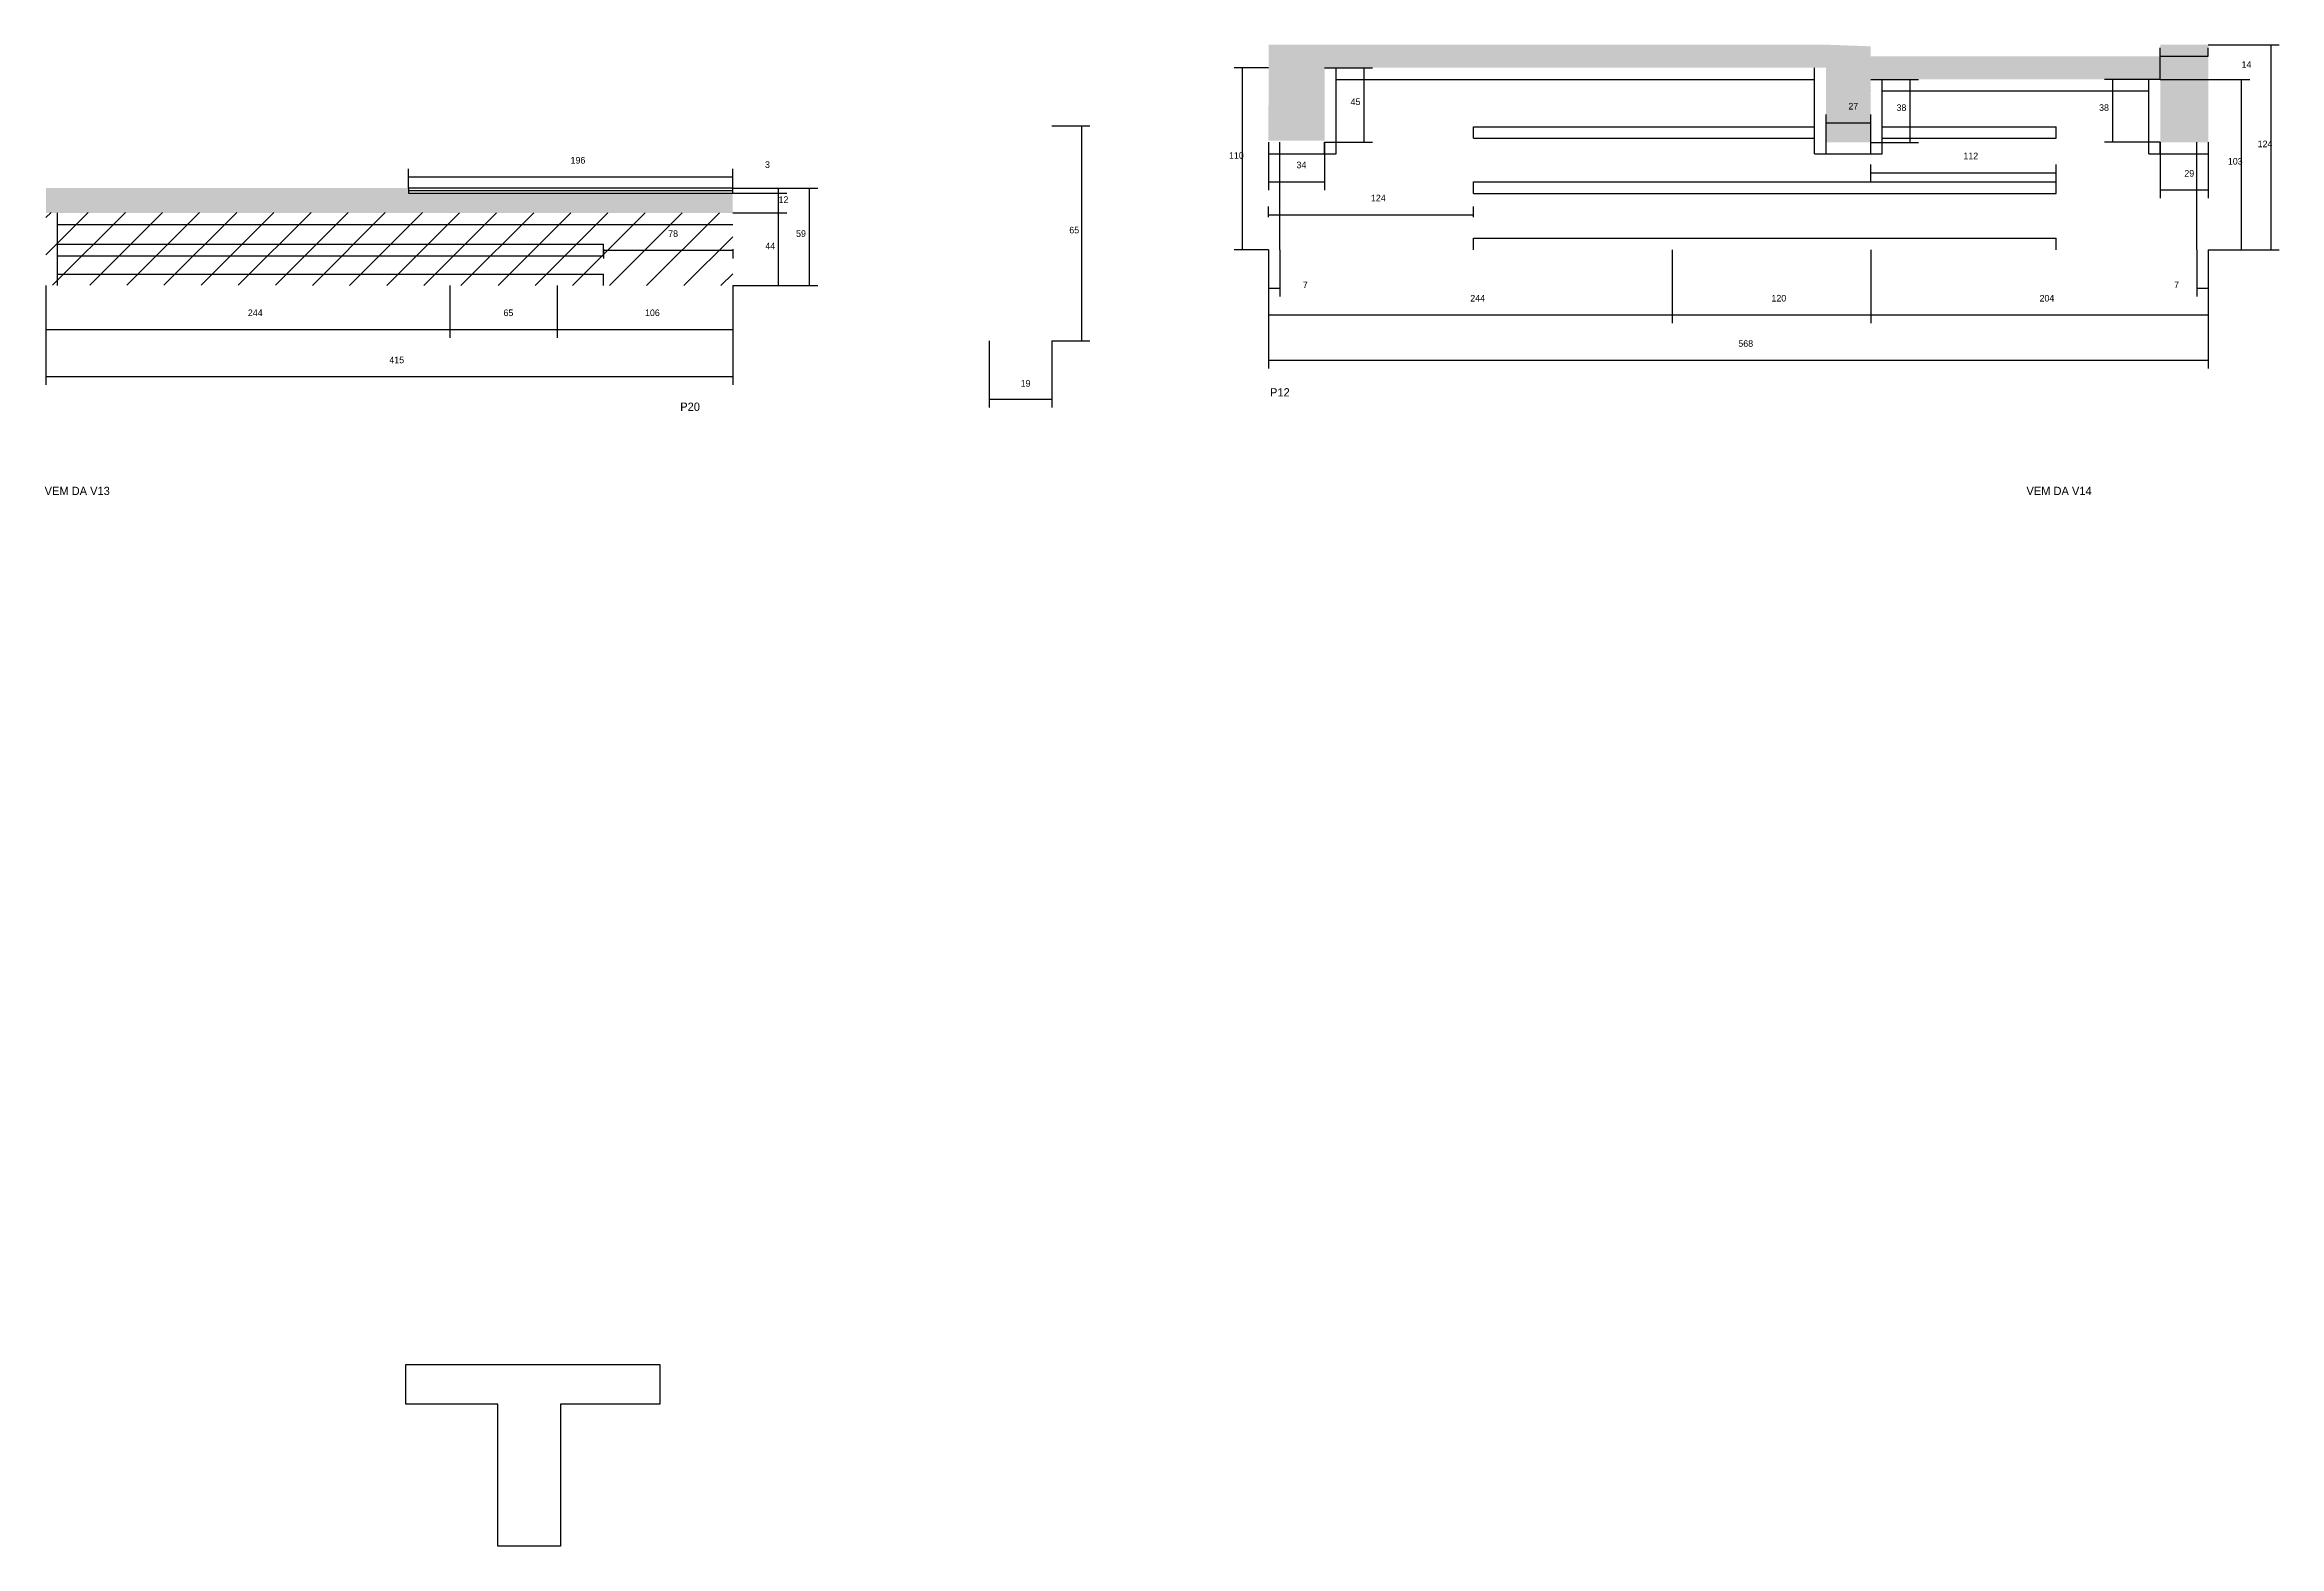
# Model space of a CAD drawing. Header units: metres. Extents: x 2181 to 8094, y 3494 to 4454.
# Drawn here: x 6743 to 8094, y 3494 to 4401 of the extents above; entities that cross this region are included whole.
import ezdxf

# ---------------------------------------------------------------- set-up
doc = ezdxf.new("R2010")
doc.units = ezdxf.units.M
for name, color, linetype in [('CONCRETO', 251, 'Continuous'), ('COTA', 241, 'Continuous'), ('NOMENCLATURA', 7, 'Continuous'), ('Painéis', 200, 'Continuous'), ('REAPROVEITAMENTO', 251, 'Continuous'), ('SARR_2.2x7', 40, 'Continuous'), ('SARR_EDITAR', 141, 'Continuous'), ('Texto Seção', 7, 'Continuous')]:
    doc.layers.add(name, color=color, linetype=linetype)

msp = doc.modelspace()

# ---------------------------------------------------------------- hatches: boundary and pattern name
at = {"layer": 'COTA'}
h = msp.add_hatch(dxfattribs=at)
h.set_pattern_fill('AR-CONC', scale=0.03)
h.paths.add_polyline_path([(7819.7, 4387.4), (7516.7, 4387.4), (7516.7, 4387.4), (7516.7, 4343.4), (7516.7, 4343.4), (7482.7, 4343.4), (7482.7, 4343.4), (7482.9, 4401.4), (7482.9, 4401.4), (7819.7, 4401.4), (7819.7, 4401.4), (7819.7, 4387.4)])
h = msp.add_hatch(dxfattribs=at)
h.set_pattern_fill('AR-CONC', scale=0.03)
h.paths.add_polyline_path([(8021.7, 4380.4), (7846.7, 4380.4), (7846.7, 4380.4), (7846.7, 4342.3), (7846.7, 4342.3), (7819.7, 4342.3), (7819.7, 4342.3), (7819.7, 4401.4), (7819.7, 4401.4), (7846.7, 4400.4), (7846.7, 4400.4), (7846.7, 4394.4), (7846.7, 4394.4), (8021.7, 4394.4), (8021.7, 4394.4), (8021.7, 4401.4), (8021.7, 4401.4), (8050.7, 4401.4), (8050.7, 4401.4), (8050.7, 4342.4), (8050.7, 4342.4), (8021.7, 4342.4), (8021.7, 4342.4), (8021.7, 4380.4)])
h = msp.add_hatch(dxfattribs=at)
h.set_pattern_fill('AR-CONC', scale=0.03)
h.paths.add_polyline_path([(6963, 4311.7), (7159, 4311.7), (7159, 4311.7), (7159, 4299.7), (7159, 4299.7), (6744, 4299.7), (6744, 4299.7), (6744, 4314.7), (6744, 4314.7), (6963, 4314.7), (6963, 4314.7), (6963, 4311.7)])
at = {"layer": 'REAPROVEITAMENTO'}
h = msp.add_hatch(dxfattribs=at)
h.set_pattern_fill('ANSI31', scale=5)
h.paths.add_polyline_path([(6744, 4256), (6744, 4300), (6744, 4300), (7159, 4299.7), (7159, 4299.7), (7159, 4255.7), (7159, 4255.7), (6744, 4256)])

# ---------------------------------------------------------------- linework, layer by layer
at = {"layer": 'CONCRETO'}
msp.add_lwpolyline([(6961.4, 3579.5), (6961.4, 3603.5), (7115, 3603.5), (7115, 3579.5), (7055, 3579.5), (7055, 3493.5), (7017, 3493.5), (7017, 3579.5)], close=True, dxfattribs=at)
at = {"layer": 'COTA'}
for p, q in [((8021.7, 4380.4), (8021.7, 4399.4)), ((8021.7, 4394.4), (8050.7, 4394.4)), ((8050.7, 4394.4), (8050.7, 4399.4)), ((7482.7, 4387.4), (7462, 4387.4)), ((7467, 4277.4), (7467, 4387.4)), ((8021.7, 4380.4), (8075.8, 4380.4)), ((8070.8, 4277.4), (8070.8, 4380.4)), ((7351.9, 4352.3), (7374.9, 4352.3)), ((7369.9, 4222.3), (7369.9, 4352.3)), ((6963, 4314.7), (6963, 4326.4)), ((6963, 4321.4), (7159, 4321.4)), ((7159, 4314.7), (7159, 4326.4)), ((7846.7, 4318.5), (7846.7, 4329)), ((7846.7, 4324), (7958.7, 4324)), ((7958.7, 4318.5), (7958.7, 4329)), ((7159, 4314.7), (7210.5, 4314.7)), ((7159, 4314.7), (7191.7, 4314.7)), ((7159, 4311.7), (7191.7, 4311.7)), ((7159, 4311.7), (7191.7, 4311.7)), ((7186.7, 4311.7), (7186.7, 4314.7)), ((7186.7, 4299.7), (7186.7, 4311.7)), ((7205.5, 4255.7), (7205.5, 4314.7)), ((7159, 4299.7), (7191.7, 4299.7)), ((7159, 4299.7), (7191.7, 4299.7)), ((7186.7, 4255.7), (7186.7, 4299.7)), ((7081, 4277.7), (7081, 4272.1)), ((7081, 4277.1), (7159, 4277.1)), ((7159, 4277.7), (7159, 4272.1)), ((7482.7, 4277.4), (7462, 4277.4)), ((7482.7, 4277.4), (7482.7, 4233)), ((7482.7, 4277.4), (7482.7, 4249.2)), ((7489.7, 4277.4), (7489.7, 4249.2)), ((7726.7, 4277.4), (7726.7, 4233)), ((7726.7, 4277.4), (7726.7, 4233)), ((7846.7, 4277.4), (7846.7, 4233)), ((8043.7, 4277.4), (8043.7, 4249.2)), ((8050.7, 4277.4), (8075.8, 4277.4)), ((8050.7, 4277.4), (8050.7, 4249.2)), ((6744, 4255.7), (6744, 4224.2)), ((6744, 4255.7), (6744, 4195.7)), ((6988, 4255.7), (6988, 4224.2)), ((6988, 4255.7), (6988, 4224.2)), ((7053, 4255.7), (7053, 4224.2)), ((7053, 4255.7), (7053, 4224.2)), ((7159, 4255.7), (7159, 4224.2)), ((7159, 4255.7), (7159, 4195.7)), ((7159, 4255.7), (7191.7, 4255.7)), ((7159, 4255.7), (7210.5, 4255.7)), ((7482.7, 4254.2), (7489.7, 4254.2)), ((8043.7, 4254.2), (8050.7, 4254.2)), ((6744, 4229.2), (6988, 4229.2)), ((6988, 4229.2), (7053, 4229.2)), ((7053, 4229.2), (7159, 4229.2)), ((7482.7, 4238), (7726.7, 4238)), ((7726.7, 4238), (7846.7, 4238)), ((7314, 4222.3), (7314, 4182.1)), ((7351.9, 4222.3), (7351.9, 4182.1)), ((7351.9, 4222.3), (7374.9, 4222.3)), ((6744, 4200.7), (7159, 4200.7)), ((7314, 4187.1), (7351.9, 4187.1))]:
    msp.add_line(p, q, dxfattribs=at)
at = {"layer": 'Painéis'}
for p, q in [((8050.7, 4401.4), (8093.6, 4401.4)), ((8088.6, 4277.4), (8088.6, 4401.4)), ((7516.7, 4387.4), (7545.6, 4387.4)), ((7540.6, 4342.4), (7540.6, 4387.4)), ((7846.7, 4380.4), (7875.6, 4380.4)), ((7870.6, 4342.3), (7870.6, 4380.4)), ((8021.7, 4380.4), (7987.9, 4380.4)), ((7992.9, 4342.4), (7992.9, 4380.4)), ((7819.7, 4342.3), (7819.7, 4359.1)), ((7819.7, 4354.1), (7846.7, 4354.1)), ((7846.7, 4342.3), (7846.7, 4359.1)), ((7482.7, 4342.4), (7482.7, 4313.5)), ((7516.7, 4342.4), (7545.6, 4342.4)), ((7516.7, 4342.4), (7516.7, 4313.5)), ((7846.7, 4342.3), (7875.6, 4342.3)), ((8021.7, 4342.4), (7987.9, 4342.4)), ((8021.7, 4342.4), (8021.7, 4308.6)), ((8050.7, 4342.4), (8050.7, 4308.6)), ((7482.7, 4318.5), (7516.7, 4318.5)), ((8021.7, 4313.6), (8050.7, 4313.6)), ((7482.7, 4297.2), (7482.7, 4303.6)), ((7482.7, 4298.6), (7606.7, 4298.6)), ((7606.7, 4297.2), (7606.7, 4303.6)), ((7482.7, 4277.4), (7482.7, 4205.6)), ((7846.7, 4277.4), (7846.7, 4233)), ((8050.7, 4277.4), (8093.6, 4277.4)), ((8050.7, 4277.4), (8050.7, 4233)), ((8050.7, 4277.4), (8050.7, 4205.6)), ((7846.7, 4238), (8050.7, 4238)), ((7482.7, 4210.6), (8050.7, 4210.6))]:
    msp.add_line(p, q, dxfattribs=at)
msp.add_lwpolyline([(7159, 4314.7), (6963, 4314.7), (6963, 4311.7), (7159, 4311.7)], close=True, dxfattribs=at)
at = {"layer": 'SARR_2.2x7'}
for p, q in [((7523.7, 4335.4), (7523.7, 4387.4)), ((7523.7, 4380.4), (7726.7, 4380.4)), ((7726.7, 4380.4), (7812.8, 4380.4)), ((7812.8, 4335.3), (7812.8, 4387.4)), ((7853.7, 4335.3), (7853.7, 4380.4)), ((8014.7, 4335.4), (8014.7, 4380.4)), ((7846.7, 4373.4), (7846.7, 4373.4)), ((7853.7, 4373.4), (8014.7, 4373.4)), ((7606.7, 4351.8), (7726.7, 4351.8)), ((7606.7, 4344.8), (7606.7, 4351.8)), ((7726.7, 4351.8), (7812.8, 4351.8)), ((7853.7, 4351.8), (7958.7, 4351.8)), ((7958.7, 4344.8), (7958.7, 4351.8)), ((7482.7, 4335.4), (7516.7, 4335.4)), ((7489.7, 4277.4), (7489.7, 4342.4)), ((7516.7, 4335.4), (7516.7, 4342.4)), ((7516.7, 4335.4), (7523.7, 4335.4)), ((7606.7, 4344.8), (7726.7, 4344.8)), ((7726.7, 4344.8), (7812.8, 4344.8)), ((7812.7, 4335.3), (7819.7, 4335.3)), ((7819.7, 4335.3), (7819.7, 4342.3)), ((7819.7, 4339.8), (7819.8, 4339.8)), ((7819.7, 4335.3), (7846.7, 4335.3)), ((7846.7, 4346.8), (7846.7, 4346.8)), ((7846.7, 4335.3), (7846.7, 4342.3)), ((7846.7, 4339.8), (7846.7, 4339.8)), ((7846.7, 4335.3), (7853.7, 4335.3)), ((7853.7, 4344.8), (7958.7, 4344.8)), ((8014.7, 4335.4), (8021.7, 4335.4)), ((8021.7, 4335.4), (8021.7, 4342.4)), ((8021.7, 4335.4), (8050.7, 4335.4)), ((8043.7, 4277.4), (8043.7, 4342.4)), ((7606.7, 4318.5), (7726.7, 4318.5)), ((7606.7, 4311.5), (7606.7, 4318.5)), ((7606.7, 4311.5), (7726.7, 4311.5)), ((7726.7, 4318.5), (7846.7, 4318.5)), ((7726.7, 4311.5), (7846.7, 4311.5)), ((7846.7, 4318.5), (7958.7, 4318.5)), ((7846.7, 4311.5), (7958.7, 4311.5)), ((7958.7, 4311.5), (7958.7, 4318.5)), ((6750.9, 4255.7), (6750.9, 4299.7)), ((6750.9, 4292.7), (6988, 4292.7)), ((6750.9, 4280.7), (6988, 4280.7)), ((6988, 4292.7), (7053, 4292.7)), ((6988, 4280.7), (7053, 4280.7)), ((7053, 4292.7), (7159, 4292.7)), ((7053, 4280.7), (7081, 4280.7)), ((7081, 4273.7), (7081, 4280.7)), ((7606.7, 4284.4), (7726.7, 4284.4)), ((7606.7, 4277.4), (7606.7, 4284.4)), ((7726.7, 4284.4), (7846.7, 4284.4)), ((7846.7, 4284.4), (7958.7, 4284.4)), ((7958.7, 4277.4), (7958.7, 4284.4)), ((6750.9, 4273.7), (6988, 4273.7)), ((6988, 4273.7), (7053, 4273.7)), ((7053, 4273.7), (7081, 4273.7)), ((6750.9, 4262.7), (6988, 4262.7)), ((6988, 4262.7), (7053, 4262.7)), ((7053, 4262.7), (7081, 4262.7)), ((7081, 4255.7), (7081, 4262.7))]:
    msp.add_line(p, q, dxfattribs=at)
at = {"layer": 'SARR_EDITAR'}
msp.add_line((6963, 4313.2), (7159, 4313.2), dxfattribs=at)

# ---------------------------------------------------------------- texts
at = {"layer": 'COTA'}
for s, p in [('14', (8070.8, 4387.4)), ('110', (7458.9, 4332.4)), ('112', (7902.7, 4332.1)), ('196', (7061, 4329.5)), ('3', (7178.5, 4326.9)), ('103', (8062.5, 4328.9)), ('12', (7186.7, 4305.7)), ('78', (7120, 4285.2)), ('44', (7178.7, 4277.7)), ('59', (7197.3, 4285.2)), ('65', (7362.4, 4287.3)), ('7', (7503.5, 4254.2)), ('7', (8030, 4254.2)), ('244', (6866, 4237.3)), ('65', (7020.5, 4237.3)), ('106', (7106, 4237.3)), ('244', (7604.7, 4246.1)), ('120', (7786.7, 4246.1)), ('415', (6951.5, 4208.8)), ('19', (7333, 4194.6))]:
    msp.add_text(s, height=4, dxfattribs=at).set_placement(p)
at = {"layer": 'NOMENCLATURA'}
for s, p in [('P12', (7483.7, 4188.7)), ('P20', (7127.3, 4180))]:
    msp.add_text(s, height=5, dxfattribs=at).set_placement(p)
at = {"layer": 'Painéis'}
for s, p in [('45', (7532.4, 4364.9)), ('27', (7833.2, 4362.2)), ('38', (7862.3, 4361.3)), ('38', (7984.7, 4361.4)), ('124', (8080.5, 4339.4)), ('34', (7499.7, 4326.7)), ('29', (8036.2, 4321.6)), ('124', (7544.7, 4306.7)), ('204', (7948.7, 4246.1)), ('568', (7766.7, 4218.7))]:
    msp.add_text(s, height=4, dxfattribs=at).set_placement(p)
at = {"layer": 'Texto Seção'}
for s, p in [('VEM DA V13', (6743.2, 4129.1)), ('VEM DA V14', (7940.8, 4129.1))]:
    msp.add_text(s, height=5, dxfattribs=at).set_placement(p)

doc.saveas('drawing.dxf')
